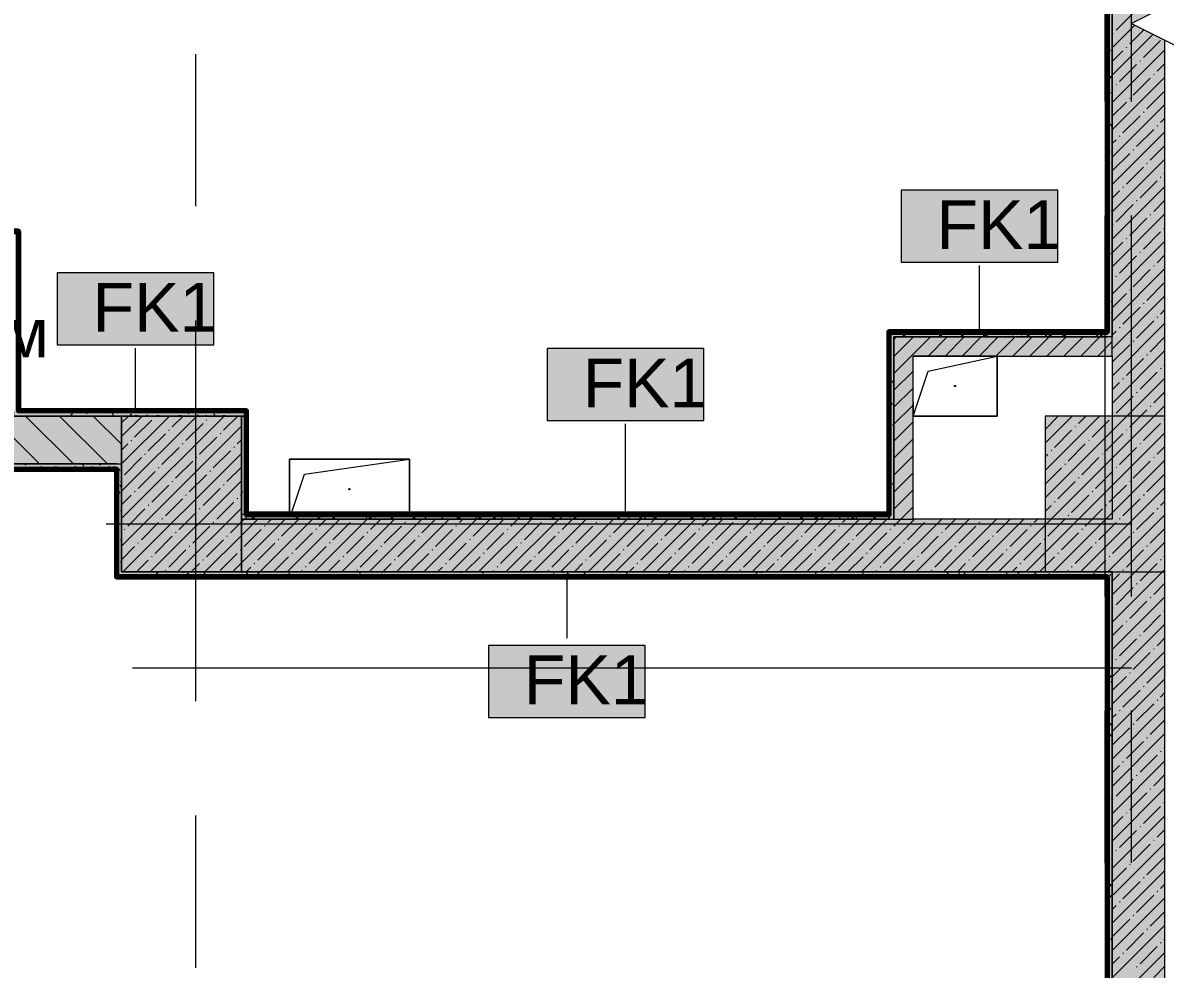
# Model space of a CAD drawing. Header units: millimetres. Extents: x -3817 to 677485, y -22715 to 103890.
# Drawn here: x 632124 to 636886, y 11121 to 15066 of the extents above; entities that cross this region are included whole.
import ezdxf

# ---------------------------------------------------------------- set-up
doc = ezdxf.new("R2010")
doc.units = ezdxf.units.MM
doc.layers.add('PDF _Геометрия', color=7, linetype='Continuous', true_color=0x1d1d1d)
doc.layers.add('PDF _Сплошная заливка', color=7, linetype='Continuous', true_color=0xffffff)
doc.layers.add('PDF _Текст', color=7, linetype='Continuous')
doc.styles.add('PDF GOST-Common', font='arial.ttf')

msp = doc.modelspace()

# ---------------------------------------------------------------- hatches: boundary and pattern name
at = {"layer": 'PDF _Сплошная заливка', "transparency": 33554559}
for points in [[(636665.5, 5926.9), (636885.5, 5926.9), (636885.5, 14993.7), (636745.5, 15063.7), (636885.5, 15133.7), (636885.5, 17026.9), (636665.5, 17026.9), (636665.5, 5989.2)], [(636645.5, 13756.9), (636645.5, 13776.9), (635735.5, 13776.9), (635735.5, 13756.9), (635835.5, 13756.9)], [(635755.5, 12996.9), (635835.5, 12996.9), (635835.5, 13756.9), (635755.5, 13756.9), (635755.5, 13484.6)], [(633056.5, 13426.9), (633055.5, 13446.9), (632085.5, 13446.9), (632085.5, 13426.9), (633055.5, 13426.9)], [(632535.5, 13226.9), (632535.5, 13426.9), (628165.5, 13426.9), (628165.5, 13226.9), (629786, 13226.9), (629786, 13266.9), (629791, 13266.9), (629791, 13226.9), (630129.8, 13226.9), (630141.3, 13246.9), (630176, 13226.9), (630181, 13226.9), (630181, 13266.9), (630186, 13266.9), (630186, 13226.9), (632515.5, 13226.9)], [(632739.8, 12776.9), (633035.5, 12776.9), (633035.5, 13426.9), (632535.5, 13426.9), (632535.5, 12776.9)], [(635735.5, 12996.9), (635734.5, 13016.9), (633035.5, 13016.9), (633035.5, 12996.9), (635653.2, 12996.9)], [(636645.5, 12776.9), (636665.5, 12776.9), (636665.5, 12996.9), (633035.5, 12996.9), (633035.5, 12776.9), (635653.2, 12776.9)], [(636644.5, 12756.9), (636645.5, 12756.9), (636645.5, 12776.9), (632515.5, 12776.9), (632515.5, 12756.9), (635653.2, 12756.9)], [(636645.5, 6141.9), (636665.5, 6141.9), (636665.5, 12776.9), (636645.5, 12776.9), (636645.5, 6142.9)]]:
    msp.add_hatch(color=256, dxfattribs=at).paths.add_polyline_path(points)
h = msp.add_hatch(color=256, dxfattribs=at)
h.paths.add_polyline_path([(632514.5, 13206.9), (632515.5, 13206.9), (632515.5, 13226.9), (630175.8, 13226.6), (630164.4, 13206.9), (631283, 13206.9)], flags=0)
h.paths.add_polyline_path([(629500.5, 13206.9), (630118.2, 13206.9), (630129.8, 13226.9), (628165.5, 13226.9), (628165.5, 13206.9), (628369.6, 13206.9)], flags=0)

# ---------------------------------------------------------------- linework, layer by layer
at = {"layer": 'PDF _Геометрия', "color": 231, "lineweight": 70, "true_color": 0xff80c0}
for points in [[(636385.5, 17006.9), (636365.5, 17006.9), (636365.5, 17369.9), (636364.5, 17369.9), (636364.5, 17006.9), (636364.5, 17005.9), (636644.5, 17005.9), (636644.5, 13777.9), (635735.5, 13777.9), (635734.5, 13777.9), (635734.5, 13016.9)], [(633055.5, 13426.9), (633055.5, 13016.9), (633056.5, 13016.9), (633056.5, 13426.9), (633056.5, 13446.9), (633055.5, 13446.9), (633056.5, 13446.9), (633056.5, 13447.9), (632106.5, 13447.9), (632106.5, 14196.9), (632106.5, 14197.9), (625705.5, 14197.9), (625704.5, 14197.9), (625704.5, 13776.9), (625705.5, 13776.9), (625705.5, 14196.9), (632105.5, 14196.9), (632105.5, 13446.9)], [(635735.5, 13016.9), (635735.5, 13776.9), (636645.5, 13776.9)], [(630695.5, 13206.9), (630695.5, 13205.9), (632514.5, 13205.9), (632514.5, 12756.9), (632514.5, 12755.9), (636644.5, 12755.9), (636644.5, 6142.9), (636624.4, 6142.9)], [(636644.5, 12756.9), (632515.5, 12756.9), (632515.5, 12776.9)]]:
    msp.add_lwpolyline(points, dxfattribs=at)
at = {"layer": 'PDF _Геометрия', "color": 7, "lineweight": 9}
for points in [[(636665.5, 17006.9), (636665.5, 16874.3), (636665.5, 13756.9), (636645.5, 13756.9), (635835.5, 13756.9), (636645.5, 13756.9)], [(636665.5, 13676.9), (636665.5, 13756.9), (636665.5, 16874.3), (636665.5, 17006.9), (636665.5, 17026.9)], [(636645.5, 16874.3), (636645.5, 13777.9)], [(637109.9, 15245.9), (636745.5, 15063.7), (637045.5, 14913.7), (637045.5, 1304.6)], [(636112.6, 13777.4), (636112.6, 14054.1)], [(632594.2, 13447.4), (632594.2, 13710.1)], [(632085.5, 13446.9), (632085.5, 13426.9), (632535.5, 13426.9), (632085.5, 13426.9)], [(633055.5, 13446.9), (632106.5, 13446.9)], [(633055.5, 13426.9), (633056.5, 13426.9)], [(634637.2, 13017.4), (634637.2, 13394.1)], [(633235.5, 13017.9), (633235.5, 13246.9), (633735.5, 13246.9), (633735.5, 13017.9), (633735.5, 13246.9), (633735.5, 13017.9)], [(633242.5, 13017.9), (633298, 13184.4), (633735.5, 13246.9)], [(632515.5, 13226.9), (630186, 13226.9), (632515.5, 13226.9), (632535.5, 13226.9)], [(630695.5, 13206.9), (632514.5, 13206.9)], [(632515.5, 13206.9), (632515.5, 12776.9)], [(635735.5, 12996.9), (635755.5, 12996.9), (635835.5, 12996.9)], [(636665.5, 6141.9), (636665.5, 12776.9), (636645.5, 12776.9)], [(636665.5, 12776.9), (636665.5, 6141.9), (636665.5, 6121.9), (636665.5, 6109.4)], [(634392, 12756.4), (634392, 12500.5)], [(636645.5, 12756.9), (636645.5, 6142.9)]]:
    msp.add_lwpolyline(points, dxfattribs=at)
at = {"layer": 'PDF _Геометрия', "color": 231, "lineweight": 9, "true_color": 0xff80c0}
for points in [[(636645.5, 13776.9), (636645.5, 13777.9), (636645.5, 16874.3)], [(632105.5, 13446.9), (632106.5, 13446.9), (633055.5, 13446.9)], [(632515.5, 12776.9), (632515.5, 13206.9), (632514.5, 13206.9), (630695.5, 13206.9)], [(635734.5, 13016.9), (635735.5, 13016.9)], [(636634.4, 6141.9), (636645.5, 6141.9), (636645.5, 6142.9), (636645.5, 12756.9), (636644.5, 12756.9)]]:
    msp.add_lwpolyline(points, dxfattribs=at)
at = {"layer": 'PDF _Геометрия', "color": 253, "lineweight": 9, "true_color": 0xaaaaaa}
for points in [[(636635.5, 14737.8), (636635.5, 15372.8)], [(636745.5, 14738.8), (636745.5, 15373.8)], [(632845.5, 14301.3), (632845.5, 14936.3)], [(636635.5, 12674), (636635.5, 14261.5)], [(636745.5, 12675), (636745.5, 14262.5)], [(632845.5, 12237.5), (632845.5, 13825)], [(632471.4, 12976.9), (634245.5, 12976.9), (636745.5, 12976.9)], [(632581.7, 12376.9), (634245.5, 12376.9), (636745.5, 12376.9)], [(636635.5, 11562.8), (636635.5, 12197.8)], [(636745.5, 11563.8), (636745.5, 12198.8)], [(632845.5, 11126.3), (632845.5, 11761.3)]]:
    msp.add_lwpolyline(points, dxfattribs=at)
at = {"layer": 'PDF _Геометрия', "lineweight": 9}
for points in [[(636681.7, 15035.3), (636753, 15106.6)], [(636665.5, 14962), (636759.9, 15056.5)], [(636665.5, 14848), (636836, 15018.5)], [(636667.4, 15021), (636669.8, 15023.4)], [(636738.7, 14978.3), (636797.9, 15037.5)], [(636665.5, 14733.9), (636885.5, 14953.9)], [(636724.5, 14964), (636726.8, 14966.4)], [(636795.7, 14921.2), (636867, 14992.5)], [(636665.5, 14905), (636710.2, 14949.8)], [(636781.5, 14907), (636783.9, 14909.4)], [(636696, 14821.4), (636767.2, 14892.7)], [(636852.8, 14864.2), (636885.5, 14896.9)], [(636665.5, 14619.9), (636885.5, 14839.9)], [(636753, 14764.4), (636824.3, 14835.7)], [(636838.5, 14850), (636840.9, 14852.3)], [(636665.5, 14791), (636667.4, 14792.9)], [(636681.7, 14807.2), (636684.1, 14809.6)], [(636810, 14707.4), (636881.3, 14778.7)], [(636665.5, 14676.9), (636724.5, 14735.9)], [(636665.5, 14505.8), (636885.5, 14725.8)], [(636738.7, 14750.2), (636741.1, 14752.5)], [(636710.2, 14607.6), (636781.5, 14678.9)], [(636795.7, 14693.1), (636798.1, 14695.5)], [(636867, 14650.4), (636885.5, 14668.8)], [(636767.2, 14550.6), (636838.5, 14621.9)], [(636852.8, 14636.1), (636855.1, 14638.5)], [(636665.5, 14391.8), (636885.5, 14611.8)], [(636665.5, 14562.9), (636681.7, 14579.1)], [(636696, 14593.3), (636698.3, 14595.7)], [(636753, 14536.3), (636755.4, 14538.7)], [(636824.3, 14493.6), (636885.5, 14554.8)], [(636665.5, 14277.7), (636885.5, 14497.7)], [(636667.4, 14450.8), (636738.7, 14522.1)], [(636810, 14479.3), (636812.4, 14481.7)], [(636724.5, 14393.8), (636795.7, 14465)], [(636881.3, 14436.5), (636885.5, 14440.7)], [(636665.5, 14163.7), (636885.5, 14383.7)], [(636710.2, 14379.5), (636712.6, 14381.9)], [(636781.5, 14336.7), (636852.8, 14408)], [(636867, 14422.3), (636869.4, 14424.6)], [(636665.5, 14334.8), (636696, 14365.3)], [(636681.7, 14236.9), (636753, 14308.2)], [(636767.2, 14322.5), (636769.6, 14324.9)], [(636838.5, 14279.7), (636885.5, 14326.7)], [(636665.5, 14049.6), (636885.5, 14269.6)], [(636738.7, 14179.9), (636810, 14251.2)], [(636824.3, 14265.5), (636826.6, 14267.8)], [(636667.4, 14222.7), (636669.8, 14225.1)], [(636795.7, 14122.9), (636867, 14194.2)], [(636881.3, 14208.4), (636883.7, 14210.8)], [(636665.5, 13935.6), (636885.5, 14155.6)], [(636665.5, 14106.7), (636710.2, 14151.4)], [(636724.5, 14165.7), (636726.8, 14168)], [(636781.5, 14108.6), (636783.9, 14111)], [(636852.8, 14065.9), (636885.5, 14098.6)], [(636696, 14023.1), (636767.2, 14094.4)], [(636838.5, 14051.6), (636840.9, 14054)], [(636665.5, 13821.5), (636885.5, 14041.5)], [(636681.7, 14008.8), (636684.1, 14011.2)], [(636753, 13966.1), (636824.3, 14037.4)], [(636665.5, 13992.6), (636667.4, 13994.6)], [(636738.7, 13951.8), (636741.1, 13954.2)], [(636810, 13909.1), (636881.3, 13980.3)], [(636665.5, 13878.6), (636724.5, 13937.6)], [(636665.5, 13707.5), (636885.5, 13927.5)], [(636710.2, 13809.3), (636781.5, 13880.5)], [(636795.7, 13894.8), (636798.1, 13897.2)], [(636867, 13852), (636885.5, 13870.5)], [(636665.5, 13593.4), (636885.5, 13813.4)], [(636767.2, 13752.2), (636838.5, 13823.5)], [(636852.8, 13837.8), (636855.1, 13840.1)], [(636665.5, 13764.5), (636681.7, 13780.7)], [(636696, 13795), (636698.3, 13797.4)], [(635755.5, 13746.2), (635766.1, 13756.9)], [(635755.5, 13675.5), (635835.5, 13755.5), (635836.8, 13756.9)], [(635755.5, 13604.8), (635835.5, 13684.8), (635907.5, 13756.9)], [(635898.2, 13676.9), (635978.2, 13756.9)], [(635968.9, 13676.9), (636048.9, 13756.9)], [(636039.6, 13676.9), (636119.6, 13756.9)], [(636110.4, 13676.9), (636190.4, 13756.9)], [(636181.1, 13676.9), (636261.1, 13756.9)], [(636251.8, 13676.9), (636331.8, 13756.9)], [(636322.5, 13676.9), (636402.5, 13756.9)], [(636393.2, 13676.9), (636473.2, 13756.9)], [(636463.9, 13676.9), (636543.9, 13756.9)], [(636534.6, 13676.9), (636614.6, 13756.9)], [(636605.3, 13676.9), (636665.5, 13737)], [(636667.4, 13652.4), (636738.7, 13723.7)], [(636753, 13738), (636755.4, 13740.4)], [(636824.3, 13695.2), (636885.5, 13756.4)], [(636665.5, 13479.4), (636885.5, 13699.4)], [(636810, 13681), (636812.4, 13683.3)], [(636724.5, 13595.4), (636795.7, 13666.7)], [(636867, 13623.9), (636869.4, 13626.3)], [(636881.3, 13638.2), (636885.5, 13642.4)], [(635755.5, 13534.1), (635835.5, 13614.1)], [(636665.5, 13365.3), (636885.5, 13585.3)], [(636710.2, 13581.2), (636712.6, 13583.5)], [(636781.5, 13538.4), (636852.8, 13609.7)], [(632193.7, 13226.9), (631993.7, 13426.9), (631885.5, 13535.1)], [(635755.5, 13463.4), (635835.5, 13543.4)], [(636665.5, 13536.4), (636696, 13566.9)], [(636767.2, 13524.1), (636769.6, 13526.5)], [(636838.5, 13481.4), (636885.5, 13528.3)], [(636681.7, 13438.6), (636753, 13509.9)], [(635755.5, 13392.7), (635835.5, 13472.7)], [(636665.5, 13251.3), (636885.5, 13471.3)], [(636810, 13452.9), (636738.7, 13381.6), (636784, 13426.9)], [(636824.3, 13467.1), (636826.6, 13469.5)], [(632335.1, 13226.9), (632135.1, 13426.9)], [(632476.5, 13226.9), (632276.5, 13426.9)], [(632535.5, 13309.3), (632417.9, 13426.9)], [(632535.5, 13341.1), (632621.2, 13426.9)], [(632535.5, 13227.1), (632735.3, 13426.9)], [(632535.5, 13113), (632849.3, 13426.9)], [(632535.5, 12999), (632963.4, 13426.9)], [(632535.5, 13398.1), (632564.2, 13426.9)], [(632535.5, 12884.9), (633035.5, 13384.9)], [(632590.2, 13338.8), (632661.5, 13410.1)], [(632675.7, 13424.3), (632678.1, 13426.7)], [(632747, 13381.6), (632792.3, 13426.9)], [(632804, 13324.6), (632875.3, 13395.8)], [(632889.6, 13410.1), (632891.9, 13412.5)], [(632903.8, 13424.3), (632906.3, 13426.9)], [(632960.8, 13367.3), (633020.4, 13426.9)], [(635755.5, 13322), (635835.5, 13402)], [(636385.5, 13313.4), (636498.9, 13426.9)], [(636385.5, 13199.4), (636612.9, 13426.9)], [(636385.5, 13085.3), (636727, 13426.9)], [(636385.5, 12971.3), (636841, 13426.9)], [(636385.5, 13370.5), (636439.3, 13424.3)], [(636510.6, 13381.6), (636513, 13383.9)], [(636524.9, 13395.8), (636555.9, 13426.9)], [(636581.9, 13338.8), (636653.2, 13410.1)], [(632647.2, 13281.8), (632718.5, 13353.1)], [(632732.7, 13367.3), (632735.1, 13369.7)], [(632861.1, 13267.5), (632932.3, 13338.8)], [(632946.6, 13353.1), (632949, 13355.4)], [(636385.5, 12857.2), (636885.5, 13357.2), (636665.5, 13137.2)], [(636425.1, 13296), (636496.4, 13367.3)], [(636638.9, 13281.8), (636710.2, 13353.1), (636665.5, 13308.3)], [(632535.5, 13284.1), (632561.7, 13310.3)], [(632575.9, 13324.6), (632578.3, 13326.9)], [(632704.2, 13224.8), (632775.5, 13296)], [(632789.8, 13310.3), (632792.1, 13312.7)], [(633003.6, 13296), (633006, 13298.4)], [(633017.9, 13310.3), (633035.5, 13327.9)], [(635755.5, 13251.3), (635835.5, 13331.3)], [(636482.1, 13239), (636553.4, 13310.3)], [(636567.7, 13324.6), (636570, 13326.9)], [(632541.5, 12776.9), (633035.5, 13270.9)], [(632547.4, 13182), (632618.7, 13253.3)], [(632633, 13267.5), (632635.3, 13269.9)], [(632761.3, 13167.7), (632832.5, 13239)], [(632846.8, 13253.3), (632849.2, 13255.6)], [(632918.1, 13210.5), (632989.4, 13281.8)], [(635755.5, 13180.5), (635835.5, 13260.5)], [(636385.5, 13256.4), (636396.6, 13267.5)], [(636410.8, 13281.8), (636413.2, 13284.2)], [(636419.1, 12776.9), (636885.5, 13243.2), (636665.5, 13023.2)], [(636539.1, 13182), (636610.4, 13253.3)], [(636624.7, 13267.5), (636627, 13269.9)], [(632604.4, 13125), (632675.7, 13196.2)], [(632690, 13210.5), (632692.3, 13212.9)], [(632903.8, 13196.2), (632906.2, 13198.6)], [(632975.1, 13153.5), (633035.5, 13213.8)], [(636385.5, 13142.4), (636453.6, 13210.5)], [(636467.9, 13224.8), (636470.2, 13227.1)], [(636596.2, 13125), (636667.4, 13196.2), (636665.5, 13194.3)], [(632535.5, 13170), (632535.5, 13170.1)], [(632655.5, 12776.9), (633035.5, 13156.8)], [(632747, 13153.5), (632749.4, 13155.8)], [(632818.3, 13110.7), (632889.6, 13182)], [(635755.5, 13109.8), (635835.5, 13189.8)], [(636439.3, 13082.2), (636510.6, 13153.5)], [(636524.9, 13167.7), (636527.3, 13170.1)], [(632535.5, 13056), (632575.9, 13096.5)], [(632590.2, 13110.7), (632592.6, 13113.1)], [(632661.5, 13067.9), (632732.7, 13139.2)], [(632804, 13096.5), (632806.4, 13098.8)], [(632875.3, 13053.7), (632946.6, 13125)], [(632960.8, 13139.2), (632963.2, 13141.6)], [(633032.1, 13096.5), (633035.5, 13099.8)], [(635755.5, 13039.1), (635835.5, 13119.1)], [(636496.4, 13025.2), (636567.7, 13096.5)], [(636533.2, 12776.9), (636665.5, 12909.1), (636885.5, 13129.1), (636533.2, 12776.9)], [(636581.9, 13110.7), (636584.3, 13113.1)], [(636653.2, 13067.9), (636724.5, 13139.2), (636665.5, 13080.2)], [(632647.2, 13053.7), (632649.6, 13056.1)], [(632718.5, 13010.9), (632789.8, 13082.2)], [(632932.3, 12996.7), (633003.6, 13067.9)], [(633017.9, 13082.2), (633020.2, 13084.6)], [(635783.9, 12996.9), (635835.5, 13048.4)], [(636385.5, 13028.3), (636410.8, 13053.7)], [(636425.1, 13067.9), (636427.5, 13070.3)], [(636638.9, 13053.7), (636641.3, 13056.1)], [(632561.7, 12968.1), (632633, 13039.4)], [(632769.6, 12776.9), (633035.5, 13042.8)], [(632775.5, 12953.9), (632846.8, 13025.2)], [(632861.1, 13039.4), (632863.4, 13041.8)], [(636482.1, 13010.9), (636484.5, 13013.3)], [(636624.7, 13039.4), (636553.4, 12968.1), (636582.1, 12996.9)], [(636647.2, 12776.9), (636665.5, 12795.1), (636885.5, 13015.1), (636647.2, 12776.9)], [(632547.4, 12953.9), (632549.8, 12956.3)], [(632618.7, 12911.1), (632690, 12982.4)], [(632704.2, 12996.7), (632706.6, 12999)], [(632832.5, 12896.9), (632903.8, 12968.1)], [(632883.6, 12776.9), (633035.5, 12928.7), (633103.6, 12996.9)], [(632918.1, 12982.4), (632920.4, 12984.8)], [(632989.4, 12939.6), (633035.5, 12985.7), (633046.6, 12996.9)], [(632997.7, 12776.9), (633035.5, 12814.7), (633217.7, 12996.9)], [(633046.4, 12882.6), (633117.7, 12953.9)], [(633111.7, 12776.9), (633331.7, 12996.9)], [(633131.9, 12968.1), (633134.3, 12970.5)], [(633146.2, 12982.4), (633160.6, 12996.9)], [(633203.2, 12925.4), (633274.5, 12996.7)], [(633225.8, 12776.9), (633445.8, 12996.9)], [(633339.8, 12776.9), (633559.8, 12996.9)], [(633345.8, 12953.9), (633348.1, 12956.3)], [(633360, 12968.1), (633388.7, 12996.9)], [(633417, 12911.1), (633488.3, 12982.4)], [(633453.9, 12776.9), (633673.9, 12996.9)], [(633502.6, 12996.7), (633502.8, 12996.9)], [(633567.9, 12776.9), (633787.9, 12996.9)], [(633573.9, 12953.9), (633616.8, 12996.9)], [(633630.9, 12896.9), (633702.2, 12968.1)], [(633681.9, 12776.9), (633901.9, 12996.9)], [(633716.4, 12982.4), (633718.8, 12984.8)], [(633730.7, 12996.7), (633730.9, 12996.9)], [(633787.7, 12939.6), (633844.9, 12996.9)], [(633796, 12776.9), (634016, 12996.9)], [(633844.7, 12882.6), (633916, 12953.9)], [(633910, 12776.9), (634130, 12996.9)], [(633930.3, 12968.1), (633932.6, 12970.5)], [(633944.5, 12982.4), (633959, 12996.9)], [(634001.5, 12925.4), (634072.8, 12996.7)], [(634024.1, 12776.9), (634244.1, 12996.9)], [(634138.1, 12776.9), (634358.1, 12996.9)], [(634144.1, 12953.9), (634146.5, 12956.3)], [(634158.4, 12968.1), (634187.1, 12996.9)], [(634215.4, 12911.1), (634286.7, 12982.4)], [(634252.2, 12776.9), (634472.2, 12996.9)], [(634300.9, 12996.7), (634301.1, 12996.9)], [(634366.2, 12776.9), (634586.2, 12996.9)], [(634372.2, 12953.9), (634415.2, 12996.9)], [(634429.2, 12896.9), (634500.5, 12968.1)], [(634480.3, 12776.9), (634700.3, 12996.9)], [(634514.8, 12982.4), (634517.1, 12984.8)], [(634529, 12996.7), (634529.2, 12996.9)], [(634586, 12939.6), (634643.3, 12996.9)], [(634594.3, 12776.9), (634814.3, 12996.9)], [(634643.1, 12882.6), (634714.4, 12953.9)], [(634708.4, 12776.9), (634928.4, 12996.9)], [(634728.6, 12968.1), (634731, 12970.5)], [(634742.9, 12982.4), (634757.3, 12996.9)], [(634799.9, 12925.4), (634871.2, 12996.7)], [(634822.4, 12776.9), (635042.4, 12996.9)], [(634936.5, 12776.9), (635156.5, 12996.9)], [(634942.5, 12953.9), (634944.8, 12956.3)], [(634956.7, 12968.1), (634985.4, 12996.9)], [(635013.7, 12911.1), (635085, 12982.4)], [(635050.5, 12776.9), (635270.5, 12996.9)], [(635099.3, 12996.7), (635099.5, 12996.9)], [(635164.6, 12776.9), (635384.6, 12996.9)], [(635170.5, 12953.9), (635213.5, 12996.9)], [(635227.6, 12896.9), (635298.9, 12968.1)], [(635278.6, 12776.9), (635498.6, 12996.9)], [(635313.1, 12982.4), (635315.5, 12984.8)], [(635327.4, 12996.7), (635327.6, 12996.9)], [(635384.4, 12939.6), (635441.6, 12996.9)], [(635392.7, 12776.9), (635612.7, 12996.9)], [(635441.4, 12882.6), (635512.7, 12953.9)], [(635506.7, 12776.9), (635726.7, 12996.9)], [(635527, 12968.1), (635529.3, 12970.5)], [(635541.2, 12982.4), (635555.7, 12996.9)], [(635598.2, 12925.4), (635669.5, 12996.7)], [(635620.8, 12776.9), (635840.8, 12996.9)], [(635734.8, 12776.9), (635954.8, 12996.9)], [(635740.8, 12953.9), (635743.2, 12956.3)], [(635755.1, 12968.1), (635783.8, 12996.9)], [(635812.1, 12911.1), (635883.4, 12982.4)], [(635848.9, 12776.9), (636068.9, 12996.9)], [(635897.6, 12996.7), (635897.8, 12996.9)], [(635962.9, 12776.9), (636182.9, 12996.9)], [(635968.9, 12953.9), (636011.9, 12996.9)], [(636025.9, 12896.9), (636097.2, 12968.1)], [(636077, 12776.9), (636297, 12996.9)], [(636111.5, 12982.4), (636113.8, 12984.8)], [(636125.7, 12996.7), (636125.9, 12996.9)], [(636182.7, 12939.6), (636240, 12996.9)], [(636191, 12776.9), (636411, 12996.9)], [(636239.8, 12882.6), (636311, 12953.9)], [(636305.1, 12776.9), (636525.1, 12996.9)], [(636325.3, 12968.1), (636327.7, 12970.5)], [(636339.6, 12982.4), (636354, 12996.9)], [(636419.1, 12776.9), (636639.1, 12996.9)], [(632675.7, 12854.1), (632747, 12925.4)], [(632761.3, 12939.6), (632763.6, 12942)], [(632889.6, 12839.8), (632960.8, 12911.1)], [(632975.1, 12925.4), (632977.5, 12927.7)], [(633188.9, 12911.1), (633191.3, 12913.5)], [(633260.2, 12868.4), (633331.5, 12939.6)], [(633474.1, 12854.1), (633545.3, 12925.4)], [(633559.6, 12939.6), (633562, 12942)], [(633687.9, 12839.8), (633759.2, 12911.1)], [(633773.4, 12925.4), (633775.8, 12927.7)], [(633987.3, 12911.1), (633989.7, 12913.5)], [(634058.6, 12868.4), (634129.8, 12939.6)], [(634272.4, 12854.1), (634343.7, 12925.4)], [(634357.9, 12939.6), (634360.3, 12942)], [(634486.3, 12839.8), (634557.5, 12911.1)], [(634571.8, 12925.4), (634574.2, 12927.7)], [(634785.6, 12911.1), (634788, 12913.5)], [(634856.9, 12868.4), (634928.2, 12939.6)], [(635070.8, 12854.1), (635142, 12925.4)], [(635156.3, 12939.6), (635158.7, 12942)], [(635284.6, 12839.8), (635355.9, 12911.1)], [(635370.1, 12925.4), (635372.5, 12927.7)], [(635584, 12911.1), (635586.3, 12913.5)], [(635655.3, 12868.4), (635726.5, 12939.6)], [(635869.1, 12854.1), (635940.4, 12925.4)], [(635954.6, 12939.6), (635957, 12942)], [(636082.9, 12839.8), (636154.2, 12911.1)], [(636168.5, 12925.4), (636170.9, 12927.7)], [(636382.3, 12911.1), (636384.7, 12913.5)], [(632535.5, 12827.9), (632590.2, 12882.6)], [(632604.4, 12896.9), (632606.8, 12899.2)], [(632732.7, 12797.1), (632804, 12868.4)], [(632818.3, 12882.6), (632820.7, 12885)], [(633032.1, 12868.4), (633034.5, 12870.7)], [(633103.4, 12825.6), (633174.7, 12896.9)], [(633317.2, 12811.3), (633388.5, 12882.6)], [(633402.8, 12896.9), (633405.2, 12899.2)], [(633531.1, 12797.1), (633602.4, 12868.4)], [(633616.6, 12882.6), (633619, 12885)], [(633830.5, 12868.4), (633832.8, 12870.7)], [(633901.8, 12825.6), (633973, 12896.9)], [(634115.6, 12811.3), (634186.9, 12882.6)], [(634201.1, 12896.9), (634203.5, 12899.2)], [(634329.4, 12797.1), (634400.7, 12868.4)], [(634415, 12882.6), (634417.3, 12885)], [(634628.8, 12868.4), (634631.2, 12870.7)], [(634700.1, 12825.6), (634771.4, 12896.9)], [(634913.9, 12811.3), (634985.2, 12882.6)], [(634999.5, 12896.9), (635001.8, 12899.2)], [(635127.8, 12797.1), (635199.1, 12868.4)], [(635213.3, 12882.6), (635215.7, 12885)], [(635427.2, 12868.4), (635429.5, 12870.7)], [(635498.4, 12825.6), (635569.7, 12896.9)], [(635712.3, 12811.3), (635783.6, 12882.6)], [(635797.8, 12896.9), (635800.2, 12899.2)], [(635926.1, 12797.1), (635997.4, 12868.4)], [(636011.7, 12882.6), (636014, 12885)], [(636225.5, 12868.4), (636227.9, 12870.7)], [(636296.8, 12825.6), (636368.1, 12896.9)], [(636761.3, 12776.9), (636885.5, 12901), (636665.5, 12681)], [(632598.5, 12776.9), (632647.2, 12825.6)], [(632661.5, 12839.8), (632663.8, 12842.2)], [(632826.6, 12776.9), (632861.1, 12811.3)], [(632875.3, 12825.6), (632877.7, 12828)], [(632946.6, 12782.8), (633017.9, 12854.1)], [(633089.2, 12811.3), (633091.5, 12813.7)], [(633168.7, 12776.9), (633231.7, 12839.8)], [(633246, 12854.1), (633248.3, 12856.5)], [(633396.8, 12776.9), (633445.6, 12825.6)], [(633459.8, 12839.8), (633462.2, 12842.2)], [(633624.9, 12776.9), (633659.4, 12811.3)], [(633673.7, 12825.6), (633676, 12828)], [(633744.9, 12782.8), (633816.2, 12854.1)], [(633887.5, 12811.3), (633889.9, 12813.7)], [(633967.1, 12776.9), (634030.1, 12839.8)], [(634044.3, 12854.1), (634046.7, 12856.5)], [(634195.2, 12776.9), (634243.9, 12825.6)], [(634258.2, 12839.8), (634260.5, 12842.2)], [(634423.3, 12776.9), (634457.7, 12811.3)], [(634472, 12825.6), (634474.4, 12828)], [(634543.3, 12782.8), (634614.6, 12854.1)], [(634685.8, 12811.3), (634688.2, 12813.7)], [(634765.4, 12776.9), (634828.4, 12839.8)], [(634842.7, 12854.1), (634845, 12856.5)], [(634993.5, 12776.9), (635042.2, 12825.6)], [(635056.5, 12839.8), (635058.9, 12842.2)], [(635221.6, 12776.9), (635256.1, 12811.3)], [(635270.3, 12825.6), (635272.7, 12828)], [(635341.6, 12782.8), (635412.9, 12854.1)], [(635484.2, 12811.3), (635486.6, 12813.7)], [(635563.8, 12776.9), (635626.7, 12839.8)], [(635641, 12854.1), (635643.4, 12856.5)], [(635791.9, 12776.9), (635840.6, 12825.6)], [(635854.8, 12839.8), (635857.2, 12842.2)], [(636020, 12776.9), (636054.4, 12811.3)], [(636068.7, 12825.6), (636071.1, 12828)], [(636140, 12782.8), (636211.2, 12854.1)], [(636282.5, 12811.3), (636284.9, 12813.7)], [(636362.1, 12776.9), (636425.1, 12839.8), (636385.5, 12800.2)], [(636590.2, 12776.9), (636638.9, 12825.6), (636590.2, 12776.9)], [(636818.3, 12776.9), (636852.8, 12811.3), (636781.5, 12740)], [(632718.5, 12782.8), (632720.9, 12785.2)], [(633054.7, 12776.9), (633074.9, 12797.1)], [(633282.8, 12776.9), (633288.7, 12782.8)], [(633303, 12797.1), (633305.4, 12799.4)], [(633516.8, 12782.8), (633519.2, 12785.2)], [(633853, 12776.9), (633873.2, 12797.1)], [(634081.1, 12776.9), (634087.1, 12782.8)], [(634101.3, 12797.1), (634103.7, 12799.4)], [(634315.2, 12782.8), (634317.6, 12785.2)], [(634651.4, 12776.9), (634671.6, 12797.1)], [(634879.5, 12776.9), (634885.4, 12782.8)], [(634899.7, 12797.1), (634902.1, 12799.4)], [(635113.5, 12782.8), (635115.9, 12785.2)], [(635449.7, 12776.9), (635469.9, 12797.1)], [(635677.8, 12776.9), (635683.8, 12782.8)], [(635698, 12797.1), (635700.4, 12799.4)], [(635911.9, 12782.8), (635914.2, 12785.2)], [(636248.1, 12776.9), (636268.3, 12797.1)], [(636476.2, 12776.9), (636482.1, 12782.8), (636476.2, 12776.9)], [(636875.3, 12776.9), (636885.5, 12787), (636665.5, 12567)], [(636665.5, 12738.1), (636696, 12768.6)], [(636767.2, 12725.8), (636769.6, 12728.2)], [(636838.5, 12683), (636885.5, 12730)], [(636665.5, 12452.9), (636885.5, 12672.9)], [(636681.7, 12640.3), (636753, 12711.5)], [(636824.3, 12668.8), (636826.6, 12671.1)], [(636667.4, 12626), (636669.8, 12628.4)], [(636738.7, 12583.2), (636810, 12654.5)], [(636795.7, 12526.2), (636867, 12597.5)], [(636881.3, 12611.7), (636883.7, 12614.1)], [(636665.5, 12338.9), (636885.5, 12558.9)], [(636665.5, 12510), (636710.2, 12554.7)], [(636724.5, 12569), (636726.8, 12571.3)], [(636696, 12426.4), (636767.2, 12497.7)], [(636781.5, 12512), (636783.9, 12514.3)], [(636852.8, 12469.2), (636885.5, 12501.9)], [(636665.5, 12224.8), (636885.5, 12444.8)], [(636753, 12369.4), (636824.3, 12440.7)], [(636838.5, 12454.9), (636840.9, 12457.3)], [(636665.5, 12395.9), (636667.4, 12397.9)], [(636681.7, 12412.2), (636684.1, 12414.5)], [(636810, 12312.4), (636881.3, 12383.6)], [(636665.5, 12281.9), (636724.5, 12340.9)], [(636738.7, 12355.1), (636741.1, 12357.5)], [(636665.5, 12110.8), (636885.5, 12330.8)], [(636795.7, 12298.1), (636798.1, 12300.5)], [(636710.2, 12212.6), (636781.5, 12283.9)], [(636852.8, 12241.1), (636855.1, 12243.5)], [(636867, 12255.3), (636885.5, 12273.8)], [(636665.5, 11996.7), (636885.5, 12216.7)], [(636696, 12198.3), (636698.3, 12200.7)], [(636767.2, 12155.5), (636838.5, 12226.8)], [(636665.5, 12167.8), (636681.7, 12184.1)], [(636753, 12141.3), (636755.4, 12143.7)], [(636824.3, 12098.5), (636885.5, 12159.7)], [(636665.5, 11882.7), (636885.5, 12102.7)], [(636667.4, 12055.8), (636738.7, 12127)], [(636724.5, 11998.7), (636795.7, 12070)], [(636810, 12084.3), (636812.4, 12086.6)], [(636781.5, 11941.7), (636852.8, 12013)], [(636867, 12027.2), (636869.4, 12029.6)], [(636881.3, 12041.5), (636885.5, 12045.7)], [(636665.5, 11768.6), (636885.5, 11988.6)], [(636665.5, 11939.7), (636696, 11970.2)], [(636710.2, 11984.5), (636712.6, 11986.8)], [(636681.7, 11841.9), (636753, 11913.2)], [(636767.2, 11927.4), (636769.6, 11929.8)], [(636838.5, 11884.7), (636885.5, 11931.6)], [(636665.5, 11654.6), (636885.5, 11874.6)], [(636824.3, 11870.4), (636826.6, 11872.8)], [(636667.4, 11827.7), (636669.8, 11830)], [(636738.7, 11784.9), (636810, 11856.2)], [(636881.3, 11813.4), (636883.7, 11815.8)], [(636724.5, 11770.6), (636726.8, 11773)], [(636795.7, 11727.9), (636867, 11799.1)], [(636665.5, 11540.5), (636885.5, 11760.5)], [(636665.5, 11711.6), (636710.2, 11756.4)], [(636781.5, 11713.6), (636783.9, 11716)], [(636696, 11628.1), (636767.2, 11699.3)], [(636852.8, 11670.8), (636885.5, 11703.5)], [(636665.5, 11426.5), (636885.5, 11646.5)], [(636753, 11571), (636824.3, 11642.3)], [(636838.5, 11656.6), (636840.9, 11659)], [(636665.5, 11597.6), (636667.4, 11599.6)], [(636681.7, 11613.8), (636684.1, 11616.2)], [(636810, 11514), (636881.3, 11585.3)], [(636665.5, 11483.5), (636724.5, 11542.5)], [(636665.5, 11312.4), (636885.5, 11532.4)], [(636738.7, 11556.8), (636741.1, 11559.2)], [(636710.2, 11414.2), (636781.5, 11485.5)], [(636795.7, 11499.8), (636798.1, 11502.1)], [(636852.8, 11442.7), (636855.1, 11445.1)], [(636867, 11457), (636885.5, 11475.4)], [(636665.5, 11198.4), (636885.5, 11418.4)], [(636665.5, 11369.5), (636681.7, 11385.7)], [(636696, 11400), (636698.3, 11402.3)], [(636767.2, 11357.2), (636838.5, 11428.5)], [(636753, 11342.9), (636755.4, 11345.3)], [(636824.3, 11300.2), (636885.5, 11361.4)], [(636665.5, 11084.4), (636885.5, 11304.4)], [(636667.4, 11257.4), (636738.7, 11328.7)], [(636810, 11285.9), (636812.4, 11288.3)], [(636724.5, 11200.4), (636795.7, 11271.7)], [(636881.3, 11243.2), (636885.5, 11247.3)], [(636781.5, 11143.4), (636852.8, 11214.6)], [(636867, 11228.9), (636869.4, 11231.3)], [(636665.5, 10970.3), (636885.5, 11190.3)], [(636665.5, 11141.4), (636696, 11171.9)], [(636710.2, 11186.1), (636712.6, 11188.5)], [(636767.2, 11129.1), (636769.6, 11131.5)], [(636838.5, 11086.3), (636885.5, 11133.3)]]:
    msp.add_lwpolyline(points, dxfattribs=at)
at = {"layer": 'PDF _Геометрия', "color": 253, "lineweight": 9, "true_color": 0x9b9b9b}
for points in [[(636654.4, 15016.2), (636649.4, 15025)], [(636645.5, 14983.3), (636655.6, 14983.3)], [(636653.6, 14953), (636648.6, 14944.3)], [(636658.5, 14948.2), (636653.4, 14956.9)], [(636645.5, 14922.3), (636655.6, 14922.3)], [(636647.3, 14906.6), (636645.5, 14909.8)], [(636645.5, 14830.9), (636655.6, 14830.9)], [(636660.7, 14843.4), (636655.7, 14834.7)], [(636656.6, 14775.3), (636651.6, 14766.6)], [(636665.5, 14729.7), (636662.8, 14725)], [(636645.5, 14648), (636655.6, 14648)], [(636663.7, 14634.4), (636658.6, 14643.2)], [(636645.5, 14587), (636655.6, 14587)], [(636655.5, 14529.6), (636650.5, 14520.9)], [(636645.5, 14495.6), (636655.6, 14495.6)], [(636665.5, 14485.8), (636661.7, 14479.3)], [(636649.5, 14415.1), (636645.5, 14422.1)], [(636645.5, 14312.7), (636655.6, 14312.7)], [(636657.7, 14279), (636652.6, 14287.8)], [(636645.5, 14251.7), (636655.6, 14251.7)], [(636650.4, 14215.8), (636645.5, 14207.4)], [(636645.5, 14160.3), (636655.6, 14160.3)], [(636646.3, 14147.8), (636645.5, 14146.4)], [(636657.4, 14106.2), (636652.4, 14097.5)], [(636645.5, 13977.4), (636655.6, 13977.4)], [(636645.5, 13916.5), (636655.6, 13916.5)], [(636665.5, 13899.8), (636661.9, 13905.9)], [(636656.3, 13860.4), (636651.3, 13851.7)], [(636645.5, 13825), (636655.6, 13825)], [(636665.5, 13815.3), (636662.5, 13810.1)], [(635735.5, 13764.1), (635741.2, 13764.1)], [(635763.4, 13776.9), (635758.7, 13768.7)], [(635786.6, 13776.1), (635786.2, 13776.9)], [(635792.1, 13764.1), (635802.2, 13764.1)], [(635828.2, 13765), (635823.2, 13773.7)], [(635944.5, 13764.1), (635954.6, 13764.1)], [(636035.9, 13764.1), (636046, 13764.1)], [(636127.4, 13764.1), (636137.4, 13764.1)], [(636142, 13770.1), (636138.1, 13776.9)], [(636145.5, 13768.2), (636140.5, 13759.5)], [(636185.7, 13776.9), (636182.1, 13770.6)], [(636210, 13774.2), (636208.5, 13776.9)], [(636251.7, 13763.1), (636246.6, 13771.8)], [(636310.3, 13764.1), (636320.3, 13764.1)], [(636387.7, 13771.2), (636384.5, 13776.9)], [(636391.3, 13767.1), (636386.2, 13758.4)], [(636401.7, 13764.1), (636411.8, 13764.1)], [(636459.3, 13763), (636455.8, 13756.9)], [(636462.7, 13764.1), (636472.7, 13764.1)], [(636537.7, 13776.9), (636537.5, 13776.6)], [(636565.4, 13768.2), (636560.5, 13776.9)], [(636607.1, 13757.1), (636602, 13765.8)], [(636608.1, 13776.9), (636605.6, 13772.5)], [(636615.1, 13764.1), (636625.1, 13764.1)], [(635858.2, 13758.1), (635857.4, 13756.9)], [(636290.4, 13756.9), (636288.3, 13760.6)], [(635740.3, 13615), (635735.5, 13606.6)], [(635735.5, 13581.2), (635741.2, 13581.2)], [(635751.5, 13573.4), (635746.5, 13564.6)], [(635735.5, 13520.2), (635741.2, 13520.2)], [(635750.1, 13473.5), (635745.1, 13482.2)], [(632329.4, 13437.4), (632324.4, 13428.7)], [(632370.1, 13446.9), (632366, 13439.8)], [(632393.1, 13435.9), (632388.1, 13444.6)], [(632461.1, 13440), (632457.2, 13446.9)], [(632502.8, 13428.8), (632497.8, 13437.5)], [(632575.2, 13436.3), (632570.1, 13427.6)], [(632638.8, 13437), (632633.8, 13445.7)], [(632643.2, 13432.2), (632640.1, 13426.9)], [(632722.1, 13446.9), (632721.4, 13445.8)], [(632792.4, 13446.9), (632789.5, 13441.7)], [(632816.6, 13434), (632811.5, 13442.7)], [(632855.9, 13426.9), (632853.2, 13431.5)], [(632888.9, 13431.1), (632886.5, 13426.9)], [(632926.2, 13426.9), (632921.2, 13435.6)], [(635755.5, 13458.3), (635753.5, 13455)], [(632591.7, 13428.8), (632601.8, 13428.8)], [(632683.1, 13428.8), (632693.2, 13428.8)], [(632774.6, 13428.8), (632784.6, 13428.8)], [(632957, 13427), (632956.9, 13426.9)], [(632957.5, 13428.8), (632967.5, 13428.8)], [(633051.4, 13407.7), (633046.4, 13399)], [(635735.5, 13428.8), (635741.2, 13428.8)], [(635754.5, 13395.6), (635749.4, 13386.9)], [(633055.2, 13325.4), (633050.2, 13334.1)], [(635755.5, 13342.4), (635753.3, 13346.2)], [(633048.9, 13245.9), (633055.5, 13245.9)], [(635736, 13254.2), (635735.5, 13255.1)], [(635735.5, 13245.9), (635741.2, 13245.9)], [(632137.5, 13226.9), (632134.4, 13221.6)], [(632195.5, 13215.4), (632205.5, 13215.4)], [(632256.4, 13215.4), (632266.5, 13215.4)], [(632301.9, 13206.9), (632301.9, 13206.9)], [(632343.6, 13218), (632338.5, 13209.3)], [(632379, 13216.5), (632373.9, 13225.2)], [(632411.6, 13213.9), (632407.5, 13206.9)], [(632408.8, 13215.4), (632418.9, 13215.4)], [(632447, 13220.6), (632443.4, 13226.9)], [(632488.6, 13209.5), (632483.6, 13218.2)], [(632500.3, 13215.4), (632510.3, 13215.4)], [(632530.3, 13198.3), (632525.2, 13207)], [(632530.7, 13154.5), (632535.5, 13154.5)], [(633050.3, 13161.9), (633045.3, 13153.2)], [(633048.9, 13184.9), (633055.5, 13184.9)], [(635735.5, 13184.9), (635741.2, 13184.9)], [(635753.4, 13149.9), (635748.4, 13141.2)], [(632523.2, 13088.6), (632518.2, 13097.4)], [(632528.3, 13111.3), (632523.3, 13102.6)], [(632534.4, 13130.3), (632529.3, 13139)], [(633041.1, 13106.1), (633036, 13114.8)], [(635744.2, 13118.1), (635739.1, 13126.8)], [(632535.5, 13062.7), (632534.5, 13061)], [(633048.9, 13093.5), (633055.5, 13093.5)], [(635735.5, 13093.5), (635741.2, 13093.5)], [(632530.7, 13032.5), (632535.5, 13032.5)], [(633079.4, 13002.1), (633089.4, 13002.1)], [(633107.3, 13016.9), (633105.1, 13013.1)], [(633128.4, 13015.7), (633127.8, 13016.9)], [(633170.1, 13004.6), (633165, 13013.3)], [(633177.7, 13016.9), (633173.2, 13009)], [(633262.3, 13002.1), (633272.3, 13002.1)], [(633353.7, 13002.1), (633363.8, 13002.1)], [(633414.7, 13002.1), (633424.7, 13002.1)], [(633483.8, 13009.7), (633479.7, 13016.9)], [(633551.9, 13013.8), (633550.1, 13016.9)], [(633560, 13008.5), (633555, 12999.7)], [(633567.1, 13002.1), (633577.1, 13002.1)], [(633593.5, 13002.7), (633588.5, 13011.4)], [(633600, 13016.9), (633596.6, 13010.9)], [(633658.5, 13002.1), (633668.6, 13002.1)], [(633729.6, 13010.8), (633726.1, 13016.9)], [(633749.9, 13002.1), (633760, 13002.1)], [(633805.7, 13007.4), (633800.7, 12998.6)], [(633873.8, 13003.3), (633870.1, 12996.9)], [(633907.3, 13007.8), (633902.2, 13016.6)], [(633932.8, 13002.1), (633942.9, 13002.1)], [(633948.8, 12996.9), (633943.9, 13005.4)], [(634016.9, 13000.8), (634011.9, 13009.5)], [(634022.4, 13016.9), (634020, 13012.8)], [(634024.3, 13002.1), (634034.3, 13002.1)], [(634085.2, 13002.1), (634095.3, 13002.1)], [(634119.5, 13002.2), (634116.4, 12996.9)], [(634194.6, 12997.8), (634189.6, 13006.5)], [(634237.6, 13002.1), (634247.7, 13002.1)], [(634329.1, 13002.1), (634339.1, 13002.1)], [(634371.2, 12996.9), (634367.3, 13003.5)], [(634406.9, 13012.2), (634401.8, 13003.5)], [(634420.5, 13002.1), (634430.6, 13002.1)], [(634444.7, 13016.9), (634443.5, 13014.7)], [(634603.4, 13002.1), (634613.4, 13002.1)], [(634652.6, 13011.1), (634647.6, 13002.4)], [(634694.8, 13002.1), (634704.9, 13002.1)], [(634712.5, 13015.2), (634711.6, 13016.9)], [(634720.6, 13007.1), (634715.6, 12998.4)], [(634754.1, 13004.1), (634749.1, 13012.8)], [(634755.8, 13002.1), (634765.8, 13002.1)], [(634867.1, 13016.9), (634866.9, 13016.6)], [(634908.2, 13002.1), (634918.2, 13002.1)], [(634966.4, 13006), (634961.3, 12997.3)], [(634999.6, 13002.1), (635009.7, 13002.1)], [(635034.4, 13001.9), (635031.5, 12996.9)], [(635067.9, 13009.2), (635063.5, 13016.9)], [(635091.1, 13002.1), (635101.1, 13002.1)], [(635135.9, 13013.3), (635133.9, 13016.9)], [(635177.6, 13002.2), (635172.5, 13010.9)], [(635253.7, 13016), (635248.7, 13007.3)], [(635273.9, 13002.1), (635284, 13002.1)], [(635313.6, 13010.3), (635309.9, 13016.9)], [(635365.4, 13002.1), (635375.4, 13002.1)], [(635426.3, 13002.1), (635436.4, 13002.1)], [(635457.8, 13003.8), (635453.8, 12996.9)], [(635491.3, 13007.3), (635486.3, 13016.1)], [(635499.5, 13014.9), (635494.4, 13006.2)], [(635532.6, 12996.9), (635528, 13004.9)], [(635567.5, 13010.9), (635562.5, 13002.1)], [(635578.7, 13002.1), (635588.8, 13002.1)], [(635601, 13000.3), (635596, 13009)], [(635670.2, 13002.1), (635680.2, 13002.1)], [(632516.1, 12979), (632515.5, 12980.1)], [(633272.6, 12998.4), (633271.7, 12996.9)], [(633632.1, 12996.9), (633630.1, 13000.2)], [(634054.4, 12996.9), (634053.5, 12998.3)], [(634187.5, 12998.1), (634186.8, 12996.9)], [(634611, 13000), (634609.2, 12996.9)], [(635215.8, 12996.9), (635214.2, 12999.7)], [(635638.2, 12996.9), (635637.6, 12997.8)], [(632520.2, 12910.9), (632515.5, 12919.2)], [(632516.1, 12907.2), (632515.5, 12906.2)], [(632530.7, 12910.6), (632535.5, 12910.6)], [(632530.7, 12819.2), (632535.5, 12819.2)], [(632535.5, 12823.6), (632534.5, 12825.2)], [(632523.2, 12797.6), (632518.1, 12788.9)], [(632644, 12763), (632640.4, 12756.9)], [(632685.6, 12774.2), (632680.6, 12765.5)], [(632722.4, 12776.9), (632722.2, 12776.6)], [(632774.1, 12776), (632773.6, 12776.9)], [(632792.8, 12776.9), (632790.3, 12772.5)], [(632815.8, 12764.8), (632810.7, 12773.5)], [(632883.8, 12768.9), (632879.2, 12776.9)], [(632925.4, 12757.7), (632920.4, 12766.4)], [(633039.1, 12776.9), (633036, 12771.4)], [(633061.5, 12765.9), (633056.5, 12774.6)], [(633109.1, 12776.1), (633104, 12767.4)], [(633239.2, 12762.9), (633234.2, 12771.6)], [(633348.3, 12756.9), (633343.8, 12764.6)], [(633490.9, 12766.8), (633485.8, 12758.1)], [(633531.9, 12776.9), (633527.5, 12769.2)], [(633621, 12772.2), (633618.3, 12776.9)], [(633637.5, 12776.9), (633637.1, 12776.3)], [(633736.6, 12765.7), (633731.6, 12757)], [(633883.8, 12776.9), (633882.9, 12775.2)], [(633954.2, 12776.9), (633950.9, 12771.1)], [(634044.4, 12770.3), (634040.6, 12776.9)], [(634086.1, 12759.1), (634081, 12767.8)], [(634337.7, 12770.6), (634332.7, 12761.9)], [(634358.2, 12775.5), (634357.4, 12776.9)], [(634376.6, 12776.9), (634374.3, 12773)], [(634399.8, 12764.3), (634394.8, 12773)], [(634467.9, 12768.4), (634463, 12776.9)], [(634509.5, 12757.2), (634504.5, 12765.9)], [(634583.5, 12769.5), (634578.4, 12760.8)], [(634645.6, 12765.4), (634640.5, 12774.1)], [(634651.5, 12765.4), (634646.6, 12756.9)], [(634798.9, 12776.9), (634797.8, 12774.9)], [(634823.3, 12762.4), (634818.2, 12771.1)], [(634897.2, 12764.3), (634892.9, 12756.9)], [(634932.1, 12756.9), (634927.9, 12764)], [(635184.6, 12774.4), (635179.6, 12765.7)], [(635205.1, 12771.7), (635202.1, 12776.9)], [(635221.2, 12776.9), (635221.2, 12776.8)], [(635430.4, 12773.3), (635425.3, 12764.6)], [(635498.4, 12769.2), (635493.4, 12760.5)], [(635518.8, 12776.8), (635518.8, 12776.9)], [(635628.5, 12769.8), (635624.4, 12776.9)], [(635670.1, 12758.6), (635665.1, 12767.3)], [(635744.1, 12768.1), (635739.1, 12759.4)], [(635812.2, 12764), (635808, 12756.9)], [(635942.3, 12775), (635941.2, 12776.9)], [(635983.9, 12763.8), (635978.9, 12772.5)], [(636030.7, 12776.9), (636026.5, 12769.5)], [(636051.9, 12767.9), (636046.9, 12776.6)], [(636093.5, 12756.9), (636088.6, 12765.4)], [(636229.6, 12764.9), (636224.6, 12773.6)], [(636235.6, 12765.9), (636230.6, 12757.2)], [(636277.1, 12776.9), (636272.2, 12768.4)], [(636345.3, 12773), (636340.2, 12764.3)], [(636407.3, 12761.9), (636402.3, 12770.6)], [(636515.8, 12756.9), (636512, 12763.5)], [(636591, 12771.9), (636586, 12763.2)], [(636659, 12767.8), (636654, 12759.1)], [(632591.7, 12758.2), (632601.8, 12758.2)], [(632683.1, 12758.2), (632693.2, 12758.2)], [(632774.6, 12758.2), (632784.6, 12758.2)], [(632889.7, 12761.9), (632886.8, 12756.9)], [(632957.8, 12757.8), (632957.2, 12756.9)], [(632957.5, 12758.2), (632967.5, 12758.2)], [(633048.9, 12758.2), (633059, 12758.2)], [(633109.9, 12758.2), (633119.9, 12758.2)], [(633262.3, 12758.2), (633272.3, 12758.2)], [(633277.9, 12756.9), (633275.8, 12760.5)], [(633353.7, 12758.2), (633363.8, 12758.2)], [(633445.1, 12758.2), (633455.2, 12758.2)], [(633524.2, 12756.9), (633521.5, 12761.6)], [(633628, 12758.2), (633638.1, 12758.2)], [(633700.2, 12756.9), (633699.2, 12758.6)], [(633719.5, 12758.2), (633729.5, 12758.2)], [(633780.4, 12758.2), (633790.5, 12758.2)], [(633804.6, 12761.6), (633801.9, 12756.9)], [(633932.8, 12758.2), (633942.9, 12758.2)], [(634024.3, 12758.2), (634034.3, 12758.2)], [(634050.4, 12760.5), (634048.2, 12756.9)], [(634115.7, 12758.2), (634125.8, 12758.2)], [(634298.6, 12758.2), (634308.6, 12758.2)], [(634390, 12758.2), (634400.1, 12758.2)], [(634451, 12758.2), (634461, 12758.2)], [(634541.8, 12758.3), (634541, 12756.9)], [(634603.4, 12758.2), (634613.4, 12758.2)], [(634694.8, 12758.2), (634704.9, 12758.2)], [(634786.3, 12758.2), (634796.3, 12758.2)], [(634861.7, 12756.9), (634859.9, 12760)], [(634965.3, 12760.2), (634963.3, 12756.9)], [(634969.1, 12758.2), (634979.2, 12758.2)], [(635060.6, 12758.2), (635070.6, 12758.2)], [(635108, 12756.9), (635105.6, 12761.1)], [(635121.5, 12758.2), (635131.6, 12758.2)], [(635273.9, 12758.2), (635284, 12758.2)], [(635284, 12756.9), (635283.3, 12758.1)], [(635365.4, 12758.2), (635375.4, 12758.2)], [(635388.7, 12762.1), (635385.7, 12756.9)], [(635456.8, 12758.2), (635466.9, 12758.2)], [(635639.7, 12758.2), (635649.8, 12758.2)], [(635731.1, 12758.2), (635741.2, 12758.2)], [(635792.1, 12758.2), (635802.2, 12758.2)], [(635944.5, 12758.2), (635954.6, 12758.2)], [(636035.9, 12758.2), (636046, 12758.2)], [(636127.4, 12758.2), (636137.4, 12758.2)], [(636310.3, 12758.2), (636320.3, 12758.2)], [(636401.7, 12758.2), (636411.8, 12758.2)], [(636445.5, 12756.9), (636444, 12759.5)], [(636462.7, 12758.2), (636472.7, 12758.2)], [(636615.1, 12758.2), (636625.1, 12758.2)], [(636665.5, 12718), (636665.2, 12717.5)], [(636646, 12653.3), (636645.5, 12654.3)], [(636645.5, 12636.3), (636655.6, 12636.3)], [(636645.5, 12575.3), (636655.6, 12575.3)], [(636646.8, 12563.7), (636645.5, 12561.4)], [(636645.5, 12483.9), (636655.6, 12483.9)], [(636665.5, 12497.7), (636664.4, 12499.6)], [(636653.8, 12454), (636648.8, 12445.3)], [(636649.8, 12386), (636645.5, 12378.6)], [(636660.9, 12344.4), (636655.9, 12335.7)], [(636645.5, 12301), (636655.6, 12301)], [(636665.5, 12314.8), (636661.4, 12321.9)], [(636645.5, 12240.1), (636655.6, 12240.1)], [(636655.3, 12271.5), (636650.2, 12280.2)], [(636659.4, 12203.5), (636654.3, 12212.2)], [(636645.5, 12148.6), (636655.6, 12148.6)], [(636663.4, 12135.5), (636658.4, 12144.2)], [(636648.7, 12140.3), (636645.5, 12134.7)], [(636652.3, 12093.8), (636647.3, 12102.5)], [(636659.8, 12098.6), (636654.8, 12089.9)], [(636645.5, 11965.7), (636655.6, 11965.7)], [(636649.3, 11916.1), (636645.5, 11922.8)], [(636645.5, 11904.8), (636655.6, 11904.8)], [(636645.5, 11813.3), (636655.6, 11813.3)], [(636665.5, 11827.2), (636663.6, 11830.4)], [(636650.6, 11716.8), (636645.5, 11708.1)], [(636645.5, 11630.5), (636655.6, 11630.5)], [(636654.5, 11602.4), (636649.4, 11611.1)], [(636645.5, 11569.5), (636655.6, 11569.5)], [(636645.5, 11478.1), (636655.6, 11478.1)], [(636649.5, 11471.1), (636645.5, 11464.2)], [(636660.6, 11429.5), (636655.6, 11420.8)], [(636662.6, 11466.3), (636657.6, 11475)], [(636645.5, 11295.2), (636655.6, 11295.2)], [(636665.5, 11315.9), (636662.7, 11311.1)], [(636648.5, 11246.9), (636645.5, 11252.2)], [(636663.6, 11251.8), (636658.6, 11243.1)], [(636645.5, 11234.2), (636655.6, 11234.2)], [(636645.5, 11142.8), (636655.6, 11142.8)]]:
    msp.add_lwpolyline(points, dxfattribs=at)
at = {"layer": 'PDF _Геометрия', "color": 9, "lineweight": 9, "true_color": 0xc0c0c0}
for points in [[(636385.5, 5626.9), (636360.5, 5626.9), (636360.5, 6046.9), (636665.5, 6046.9), (636665.5, 5926.9), (636885.5, 5926.9), (636885.5, 14993.7)], [(636645.5, 13776.9), (635735.5, 13776.9), (635735.5, 13756.9), (635735.5, 12996.9), (633035.5, 12996.9), (633035.5, 12776.9), (636645.5, 12776.9), (632535.5, 12776.9), (632535.5, 13226.9), (632535.5, 13426.9), (633055.5, 13426.9)], [(635734.5, 13016.9), (633035.5, 13016.9), (633035.5, 12996.9), (635735.5, 12996.9), (635735.5, 13016.9)], [(632515.5, 12776.9), (632515.5, 12756.9), (636644.5, 12756.9)]]:
    msp.add_lwpolyline(points, dxfattribs=at)
at = {"layer": 'PDF _Геометрия', "color": 7, "lineweight": 9}
for points in [[(636439.2, 14368), (635786.1, 14368), (635786.1, 14068), (636439.2, 14068)], [(632920.7, 14024), (632267.6, 14024), (632267.6, 13724), (632920.7, 13724)], [(634963.7, 13708), (634310.6, 13708), (634310.6, 13408), (634963.7, 13408)], [(636185.5, 13676.9), (635835.5, 13676.9), (636185.5, 13676.9), (636185.5, 13426.9), (635835.5, 13426.9), (635835.5, 13484.6), (635835.5, 13426.9), (636185.5, 13426.9)], [(635835.5, 13426.9), (635898, 13614.4), (636185.5, 13676.9), (636185.5, 13426.9)], [(633035.5, 12776.9), (633035.5, 13426.9), (632535.5, 13426.9), (632535.5, 12776.9)], [(636385.5, 12776.9), (636885.5, 12776.9), (636885.5, 13426.9), (636385.5, 13426.9)], [(633235.5, 13017.9), (633235.5, 13246.9), (633735.5, 13246.9), (633235.5, 13246.9)], [(634718.5, 12470.4), (634065.4, 12470.4), (634065.4, 12170.4), (634718.5, 12170.4)]]:
    msp.add_lwpolyline(points, close=True, dxfattribs=at)
at = {"layer": 'PDF _Геометрия', "color": 9, "lineweight": 9, "true_color": 0xc0c0c0}
for points in [[(635755.5, 13756.9), (635835.5, 13756.9), (635755.5, 13756.9), (635755.5, 12996.9)], [(636665.5, 12996.9), (635835.5, 12996.9), (635835.5, 13676.9), (636665.5, 13676.9)], [(633035.5, 13426.9), (633035.5, 12996.9), (633055.5, 12996.9), (633055.5, 13426.9)]]:
    msp.add_lwpolyline(points, close=True, dxfattribs=at)
at = {"layer": 'PDF _Геометрия', "color": 253, "lineweight": 9, "true_color": 0x9b9b9b}
msp.add_lwpolyline([(633055.5, 13428.8), (633048.9, 13428.8)], close=True, dxfattribs=at)
at = {"layer": 'PDF _Геометрия', "lineweight": 9}
for points in [[(636669.8, 13426.7), (636667.4, 13424.3)], [(636867, 13395.8), (636795.7, 13324.6)], [(636883.7, 13412.5), (636881.3, 13410.1)], [(636726.8, 13369.7), (636724.5, 13367.3)], [(636767.2, 13296), (636696, 13224.8)], [(636783.9, 13312.7), (636781.5, 13310.3)], [(636885.5, 13300.2), (636852.8, 13267.5)], [(636824.3, 13239), (636753, 13167.7)], [(636840.9, 13255.6), (636838.5, 13253.3)], [(636684.1, 13212.9), (636681.7, 13210.5)], [(636741.1, 13155.8), (636738.7, 13153.5)], [(636881.3, 13182), (636810, 13110.7)], [(636798.1, 13098.8), (636795.7, 13096.5)], [(636781.5, 13082.2), (636710.2, 13010.9)], [(636885.5, 13072.1), (636867, 13053.7)], [(636838.5, 13025.2), (636767.2, 12953.9)], [(636855.1, 13041.8), (636852.8, 13039.4)], [(636467.9, 12996.7), (636396.6, 12925.4)], [(636541.5, 12956.3), (636539.1, 12953.9)], [(636681.7, 12982.4), (636610.4, 12911.1), (636665.5, 12966.2)], [(636698.3, 12999), (636696, 12996.7)], [(636885.5, 12958.1), (636824.3, 12896.9)], [(636524.9, 12939.6), (636453.6, 12868.4)], [(636738.7, 12925.4), (636667.4, 12854.1)], [(636755.4, 12942), (636753, 12939.6)], [(636581.9, 12882.6), (636510.6, 12811.3)], [(636598.5, 12899.2), (636596.2, 12896.9)], [(636795.7, 12868.4), (636724.5, 12797.1)], [(636812.4, 12885), (636810, 12882.6)], [(636441.7, 12856.5), (636439.3, 12854.1)], [(636655.6, 12842.2), (636653.2, 12839.8)], [(636869.4, 12828), (636867, 12825.6)], [(636885.5, 12844), (636881.3, 12839.8)], [(636498.7, 12799.4), (636496.4, 12797.1)], [(636712.6, 12785.2), (636710.2, 12782.8)]]:
    msp.add_lwpolyline(points, close=True, dxfattribs=at)
at = {"layer": 'PDF _Геометрия', "color": 231, "lineweight": 70, "true_color": 0xff80c0}
msp.add_lwpolyline([(635735.5, 13017.9), (633055.5, 13017.9), (633055.5, 13016.9), (635735.5, 13016.9)], close=True, dxfattribs=at)
at = {"layer": 'PDF _Геометрия', "color": 7, "lineweight": 9}
for centre in [(636010.5, 13551.9), (633485.5, 13121.9)]:
    msp.add_circle(centre, 2.5, dxfattribs=at)
at = {"layer": 'PDF _Сплошная заливка', "lineweight": 35, "transparency": 33554559}
for points in [[(636665.5, 13756.9), (636665.5, 17006.9), (636645.5, 13756.9), (636645.5, 17006.9)], [(635755.5, 12996.9), (635755.5, 13756.9), (635735.5, 12996.9), (635735.5, 13756.9)], [(635835.5, 13676.9), (636665.5, 13676.9), (635835.5, 13756.9), (636665.5, 13756.9)], [(633055.5, 12996.9), (633055.5, 13426.9), (633035.5, 12996.9), (633035.5, 13426.9)], [(636385.5, 12776.9), (636885.5, 12776.9), (636385.5, 13426.9), (636885.5, 13426.9)], [(632535.5, 12776.9), (632535.5, 13226.9), (632515.5, 12776.9), (632515.5, 13226.9)]]:
    msp.add_solid(points, dxfattribs=at)
at = {"layer": 'PDF _Сплошная заливка', "color": 254, "lineweight": 35, "true_color": 0xffb9dc, "transparency": 33554559}
for points in [[(636644.5, 13777.9), (636645.5, 13777.9), (636644.5, 14421.5)], [(636645.5, 13776.9), (636644.5, 13777.9), (635735.5, 13776.9)], [(633055.5, 13446.9), (633056.5, 13447.9), (632739.8, 13446.9)], [(632514.5, 13205.9), (632514.5, 13206.9), (631283, 13205.9)], [(635735.5, 13016.9), (635735.5, 13017.9), (635653.2, 13016.9)], [(636644.5, 12755.9), (636644.5, 12756.9), (635653.2, 12755.9)]]:
    msp.add_solid(points, dxfattribs=at)
at = {"layer": 'PDF _Сплошная заливка', "lineweight": 9, "transparency": 33554559}
for points in [[(636439.2, 14368), (635786.1, 14368), (636439.2, 14068), (635786.1, 14068)], [(632920.7, 14024), (632267.6, 14024), (632920.7, 13724), (632267.6, 13724)], [(634963.7, 13708), (634310.6, 13708), (634963.7, 13408), (634310.6, 13408)], [(634718.5, 12470.4), (634065.4, 12470.4), (634718.5, 12170.4), (634065.4, 12170.4)]]:
    msp.add_solid(points, dxfattribs=at)

# ---------------------------------------------------------------- texts
at = {"layer": 'PDF _Текст', "char_height": 203.2, "attachment_point": 4, "style": 'PDF GOST-Common'}
for insert in [(635933.2, 14224.6), (632414.7, 13880.6), (634457.7, 13564.6), (634212.5, 12327)]:
    msp.add_mtext('FK1', dxfattribs=dict(at, insert=insert))
at = {"layer": 'PDF _Текст', "color": 250, "true_color": 0x3c3c3c, "insert": (630201.8, 13743.1), "char_height": 203.2, "attachment_point": 4, "style": 'PDF GOST-Common'}
msp.add_mtext('H = до 1800 мм', dxfattribs=at)

doc.saveas('drawing.dxf')
